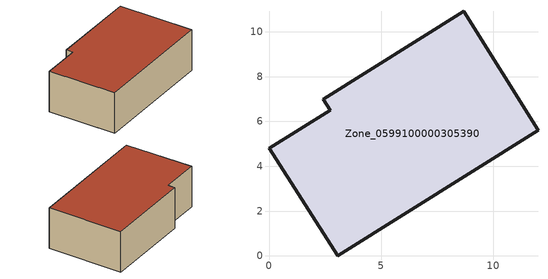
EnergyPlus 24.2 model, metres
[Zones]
Zone_0599100000305390
 floor ground (C_G): 12,5.61 3.06,0 0,4.81 2.73,6.51 2.42,7 8.68,10.93 z0
 wall outside (C_F): 3.06,0 12,5.61 8.68,10.93 2.42,7 2.73,6.51 0,4.81 3.06,0 z0:3.5
 roof outside (C_R): 0,4.81 3.06,0 12,5.61 8.68,10.93 2.42,7 2.73,6.51 z3.5
[BUILDING]
Pand.0599100000305390: North Axis=0; Terrain=City; Loads Convergence Tolerance Value=0.04; Temperature Convergence Tolerance Value=0.4; Solar Distribution=FullExterior; Maximum Number of Warmup Days=25; Minimum Number of Warmup Days=1
[Site:Location]
Rotterdam.The.Hague.AP_ZH_NLD Design_Conditions: Latitude=51.96; Longitude=4.45; Time Zone=1; Elevation=-4.5
[SITE:GROUNDTEMPERATURE:BUILDINGSURFACE]
18, 18, 18, 18, 18, 18, 18, 18, 18, 18, 18, 18
[MATERIAL] Thermal Absorptance=0.9; Solar Absorptance=0.7; Visible Absorptance=0.7
Name | Roughness | Thickness | Conductivity | Density | Specific Heat
G.TI.1946 | MediumSmooth | 0.15 | 1 | 540 | 1210
F.TI.1946 | Rough | 0.3 | 0.857143 | 1920 | 840
R.TI.1946 | MediumRough | 0.2 | 0.1 | 1500 | 1000
[CONSTRUCTION]
C_G: G.TI.1946
C_F: F.TI.1946
C_R: R.TI.1946
[ZONE]
Zone_0599100000305390: Type=1; Multiplier=1; Ceiling Height=Autocalculate; Volume=Autocalculate; Floor Area=autocalculate; Part of Total Floor Area=Yes
[ZONEINFILTRATION:DESIGNFLOWRATE]
Infil_Zone_0599100000305390: Zone or ZoneList or Space or SpaceList=Zone_0599100000305390; Schedule=AlwaysOn; Design Flow Rate Calculation Method=Flow/Area; Flow Rate per Floor Area=0.003; Constant Term Coefficient=1; Temperature Term Coefficient=0; Velocity Term Coefficient=0; Velocity Squared Term Coefficient=0
[HVACTEMPLATE:ZONE:IDEALLOADSAIRSYSTEM]
Zone_0599100000305390: Maximum Heating Supply Air Temperature=50; Minimum Cooling Supply Air Temperature=13; Maximum Heating Supply Air Humidity Ratio=0.0156; Minimum Cooling Supply Air Humidity Ratio=0.0077; Heating Limit=NoLimit; Cooling Limit=NoLimit; Dehumidification Control Type=ConstantSensibleHeatRatio; Cooling Sensible Heat Ratio=0.7; Dehumidification Setpoint=60; Humidification Control Type=None; Humidification Setpoint=30; Outdoor Air Method=None; Outdoor Air Flow Rate per Person=0.00944; Outdoor Air Flow Rate per Zone Floor Area=0; Outdoor Air Flow Rate per Zone=0; Demand Controlled Ventilation Type=None; Outdoor Air Economizer Type=NoEconomizer; Heat Recovery Type=None; Sensible Heat Recovery Effectiveness=0.7; Latent Heat Recovery Effectiveness=0.65
[ZONECONTROL:THERMOSTAT]
ThermostatControl_Zone_0599100000305390: Zone or ZoneList=Zone_0599100000305390; Control Type Schedule=DualSetpointControlType; Control 1=Thermostat_Zone_0599100000305390; Temperature Difference Between Cutout And Setpoint=0
[THERMOSTATSETPOINT:DUALSETPOINT]
Thermostat_Zone_0599100000305390: Heating Setpoint Temperature Schedule=HeatingSetpoint_Zone_0599100000305390; Cooling Setpoint Temperature Schedule=CoolingSetpoint_Zone_0599100000305390
[SCHEDULE:COMPACT]
HeatingSetpoint_Zone_0599100000305390: Through: 12/31, For: AllDays, Until: 24:00, 21
CoolingSetpoint_Zone_0599100000305390: Through: 12/31, For: AllDays, Until: 24:00, 24
DualSetpointControlType: Through: 12/31, For: AllDays, Until: 24:00, 4
AlwaysOn: Through: 12/31, For: AllDays, Until: 24:00, 1
